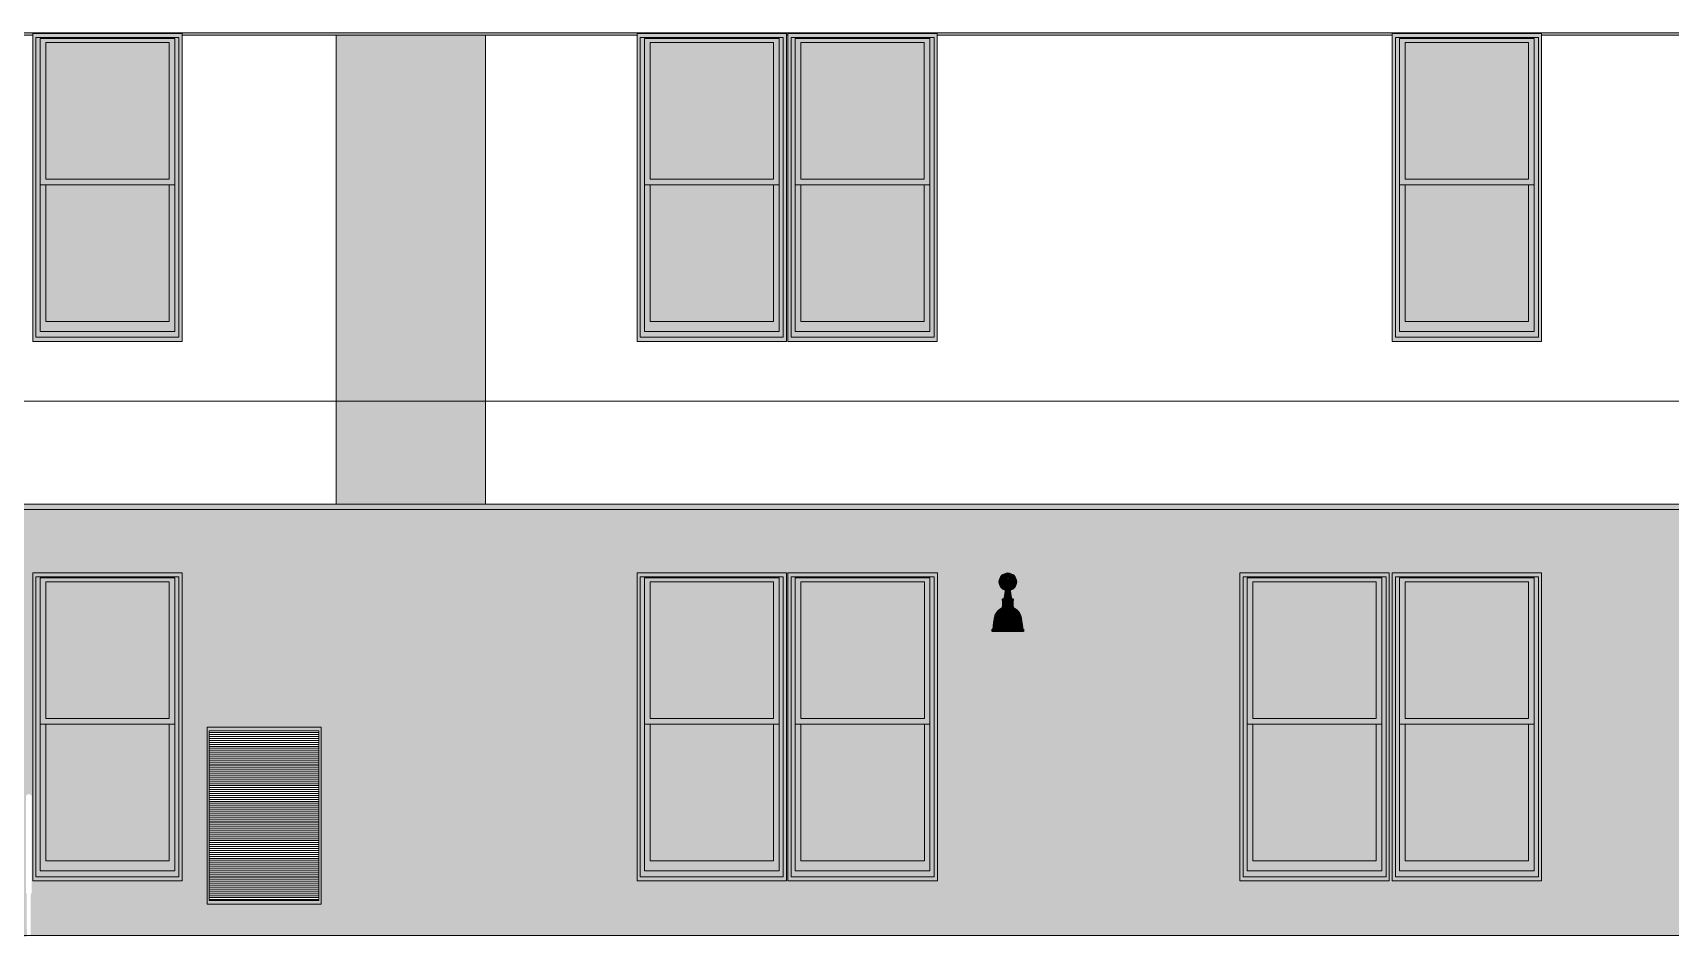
# Model space of a CAD drawing. Header units: inches. Extents: x 1750 to 8392, y -297 to 660.
# Drawn here: x 6185.9 to 6602.6, y -3 to 229.7 of the extents above; entities that cross this region are included whole.
import ezdxf

# ---------------------------------------------------------------- set-up
doc = ezdxf.new("R2010")
doc.units = ezdxf.units.IN
doc.header["$MEASUREMENT"] = 0
doc.linetypes.add('Grid Line 1_2_', pattern=[0.875, 0.5, -0.125, 0.125, -0.125])
for name, color, linetype, lineweight in [('0-4', 50, 'Continuous', 5), ('A-CLNG-1', 13, 'Continuous', 5), ('A-CLNG-2', 13, 'Continuous', 9), ('A-FLOR-LEVL-1', 51, 'Grid Line 1_2_', 9), ('A-GENM', 5, 'Continuous', 9), ('A-GLAZ-1', 151, 'Continuous', 9), ('A-WALL-1', 113, 'Continuous', 9), ('A-WALL-PATT-1', 111, 'Continuous', 9), ('C-TOPO', 7, 'Continuous', 9), ('E-LITE-EQPM', 33, 'Continuous', 9)]:
    doc.layers.add(name, color=color, linetype=linetype, lineweight=lineweight)

# ---------------------------------------------------------------- blocks, each defined once
blk = doc.blocks.new('CTR  - Topography_rvt-2-BUILDING ELEVATION - NORTH')
at = {"layer": 'C-TOPO'}
for p, q in [((-10783.67, 0), (-10818.99, 0)), ((-10783.67, 0), (-10731.31, 0)), ((-10674.82, 0), (-10731.31, 0)), ((-10601.9, 0), (-10674.82, 0)), ((-10601.9, 0), (-10519.66, 0)), ((-10519.66, 0), (-10445.05, 0)), ((-10445.05, 0), (-10389.1, 0))]:
    blk.add_line(p, q, dxfattribs=at)
blk = doc.blocks.new('CTR - 1st Phase -Stairs _ Elevators_rvt-2-BUILDING ELEVATION - NORTH')
at = {"layer": 'A-FLOR-LEVL-1'}
for p, q in [((-12376.81, 136), (-9659.78, 136)), ((-12376.81, 0), (-9659.78, 0))]:
    blk.add_line(p, q, dxfattribs=at)
blk = doc.blocks.new('Basic Wall _ EXT - FIBER CEMENT - LARGE - ___-2505168-BUILDING ELEVATION - NORTH')
at = {"layer": 'A-WALL-1'}
h = blk.add_hatch(color=256, dxfattribs=at)
h.paths.add_polyline_path([(-9981.91, 229.15), (-9979.87, 229.15), (-9979.87, 229.73), (-10133.33, 229.73), (-10133.33, 229.5), (-10127.79, 229.5), (-10127.79, 229.15), (-10089.01, 229.15), (-10089.01, 229.5), (-10050.99, 229.5), (-10050.99, 229.15), (-10050.61, 229.15), (-10050.61, 229.5), (-10012.59, 229.5), (-10012.59, 229.15), (-9983.22, 229.15)], flags=0)
h.paths.add_polyline_path([(-12117.93, 229.15), (-12086, 229.15), (-12086, 229.5), (-12047.98, 229.5), (-12047.98, 229.15), (-12047.6, 229.15), (-12047.6, 229.5), (-12009.58, 229.5), (-12009.58, 229.15), (-12005.99, 229.15), (-12005.99, 229.73), (-12118.91, 229.73), (-12118.91, 229.15), (-12117.97, 229.15)], flags=0)
h.paths.add_polyline_path([(-11995.94, 229.15), (-11965.44, 229.15), (-11965.44, 229.73), (-11995.94, 229.73)], flags=0)
h.paths.add_polyline_path([(-11964.44, 229.15), (-11861.95, 229.15), (-11861.95, 229.73), (-11964.44, 229.73)], flags=0)
h.paths.add_polyline_path([(-11860.95, 229.15), (-11817.01, 229.15), (-11817.01, 229.5), (-11778.99, 229.5), (-11778.99, 229.15), (-11663.41, 229.15), (-11663.41, 229.5), (-11625.39, 229.5), (-11625.39, 229.15), (-11625.01, 229.15), (-11625.01, 229.5), (-11586.99, 229.5), (-11586.99, 229.15), (-11428.98, 229.15), (-11428.98, 229.73), (-11860.95, 229.73), (-11860.95, 229.5)], flags=0)
h.paths.add_polyline_path([(-11427.98, 229.15), (-11394.24, 229.15), (-11394.24, 229.5), (-11356.22, 229.5), (-11356.22, 229.15), (-11321.9, 229.15), (-11321.9, 229.73), (-11427.98, 229.73)], flags=0)
h.paths.add_polyline_path([(-11320.9, 229.15), (-11208.91, 229.15), (-11208.91, 229.73), (-11320.9, 229.73), (-11320.9, 229.5)], flags=0)
h.paths.add_polyline_path([(-10167.14, 229.15), (-10165.81, 229.15), (-10165.81, 229.5), (-10134.33, 229.5), (-10134.33, 229.73), (-10236.83, 229.73), (-10236.83, 229.15), (-10167.33, 229.15)], flags=0)
h.paths.add_polyline_path([(-10238.78, 229.15), (-10237.83, 229.15), (-10237.83, 229.73), (-11207.91, 229.73), (-11207.91, 229.15), (-11202.61, 229.15), (-11202.61, 229.5), (-11164.59, 229.5), (-11164.59, 229.15), (-11049.01, 229.15), (-11049.01, 229.5), (-11010.99, 229.5), (-11010.99, 229.15), (-11010.61, 229.15), (-11010.61, 229.5), (-10972.59, 229.5), (-10972.55, 229.15), (-10895.41, 229.15), (-10895.41, 229.5), (-10857.39, 229.5), (-10857.39, 229.15), (-10818.99, 229.15), (-10818.99, 229.5), (-10780.97, 229.5), (-10780.97, 229.15), (-10665.2, 229.15), (-10665.2, 229.5), (-10627.18, 229.5), (-10627.18, 229.15), (-10626.8, 229.15), (-10626.8, 229.5), (-10588.78, 229.5), (-10588.78, 229.15), (-10473.01, 229.15), (-10473.01, 229.5), (-10434.99, 229.5), (-10434.99, 229.15), (-10319.41, 229.15), (-10319.41, 229.5), (-10281.39, 229.5), (-10281.39, 229.15), (-10281.01, 229.15), (-10281.01, 229.5), (-10242.99, 229.5), (-10242.99, 229.15), (-10239.52, 229.15)], flags=0)
for p, q in [((-11207.91, 229.73), (-10237.83, 229.73)), ((-10857.39, 229.15), (-10818.98, 229.15)), ((-10780.97, 229.15), (-10665.2, 229.15)), ((-10627.18, 229.15), (-10626.8, 229.15)), ((-10588.78, 229.15), (-10473.01, 229.15)), ((-10434.99, 229.15), (-10319.41, 229.15))]:
    blk.add_line(p, q, dxfattribs=at)
blk = doc.blocks.new('Window-Double_Hung-Andersen-400_Series-Tilt_Wash - 1st Floor-V48-BUILDING ELEVATION - NORTH')
at = {"layer": 'A-GLAZ-1'}
h = blk.add_hatch(color=256, dxfattribs=at)
h.paths.add_polyline_path([(-10279.14, 13.94), (-10242.99, 13.94), (-10242.99, 92.25), (-10281.01, 92.25), (-10281.01, 13.94), (-10280.33, 13.94)], flags=0)
h.paths.add_polyline_path([(-10244.87, 16.44), (-10279.14, 16.44), (-10279.14, 91), (-10244.87, 91), (-10244.87, 18.49)], flags=0)
h = blk.add_hatch(color=256, dxfattribs=at)
h.paths.add_polyline_path([(-10246.3, 53.75), (-10244.87, 53.75), (-10244.87, 91), (-10279.14, 90.99), (-10279.14, 53.75), (-10269.1, 53.75)], flags=0)
h.paths.add_polyline_path([(-10277.7, 55.25), (-10277.7, 90), (-10246.3, 90), (-10246.3, 55.25), (-10269.1, 55.25)], flags=0)
for points in [[(-10269.1, 55.25), (-10246.3, 55.25), (-10246.3, 90), (-10277.7, 90), (-10277.7, 55.25)], [(-10278.96, 16.44), (-10244.87, 16.47), (-10244.87, 53.75), (-10246.3, 53.75), (-10246.3, 19), (-10277.7, 19), (-10277.7, 53.75), (-10279.14, 53.75), (-10279.14, 16.44)], [(-10249.38, 19), (-10246.3, 19), (-10246.3, 53.75), (-10277.7, 53.75), (-10277.7, 19), (-10269.1, 19)]]:
    blk.add_hatch(color=256, dxfattribs=at).paths.add_polyline_path(points, flags=0)
for p, q in [((-10242.99, 92.25), (-10281.01, 92.25)), ((-10281.01, 92.25), (-10281.01, 13.94)), ((-10281.01, 92.25), (-10281.01, 13.94)), ((-10242.99, 92.25), (-10281.01, 92.25)), ((-10242.99, 13.94), (-10242.99, 92.25)), ((-10242.99, 92.25), (-10242.99, 13.94)), ((-10280.2, 91.31), (-10243.8, 91.31)), ((-10280.2, 14.97), (-10280.2, 91.31)), ((-10279.14, 16.44), (-10279.14, 91)), ((-10279.14, 91), (-10244.87, 91)), ((-10277.7, 55.25), (-10277.7, 90)), ((-10277.7, 90), (-10246.3, 90)), ((-10246.3, 90), (-10246.3, 55.25)), ((-10244.87, 91), (-10244.87, 16.44)), ((-10243.8, 14.97), (-10243.8, 91.31)), ((-10246.3, 55.25), (-10277.7, 55.25)), ((-10279.14, 53.75), (-10244.87, 53.75)), ((-10277.7, 19), (-10277.7, 53.75)), ((-10246.3, 53.75), (-10246.3, 19)), ((-10246.3, 19), (-10277.7, 19)), ((-10281.01, 13.94), (-10242.99, 13.94)), ((-10281.01, 13.94), (-10242.99, 13.94)), ((-10243.8, 14.97), (-10280.2, 14.97)), ((-10244.87, 16.44), (-10279.14, 16.44))]:
    blk.add_line(p, q, dxfattribs=at)
blk = doc.blocks.new('Perforated Panel at Magic-Pak - hvac panel - 2nd floor-2505076-BUILDING ELEVATION - NORTH')
at = {"layer": 'A-GLAZ-1'}
h = blk.add_hatch(dxfattribs=at)
h.set_pattern_fill('FP_36', color=256, style=0, pattern_type=2)
h.set_pattern_definition([(0, (-11721.389, 169.75), (1, 1), [0.5, -1.5]), (90, (-11721.139, 169.5), (-1, 1), [0.5, -1.5])])
h.paths.add_polyline_path([(-11740.4, 109.75), (-11702.38, 109.75), (-11702.38, 229.15), (-11740.4, 229.15), (-11740.4, 137)], flags=0)
for p, q in [((-11740.4, 229.15), (-11740.4, 109.75)), ((-11702.38, 109.75), (-11702.38, 229.15)), ((-11740.4, 109.75), (-11702.38, 109.75))]:
    blk.add_line(p, q, dxfattribs=at)
blk = doc.blocks.new('Window-Double_Hung-Andersen-400_Series-Tilt_Wash - 2nd Floor-2636548-BUILDING ELEVATION - NORTH')
at = {"layer": 'A-GLAZ-1'}
h = blk.add_hatch(color=256, dxfattribs=at)
h.paths.add_polyline_path([(-12084.13, 151.19), (-12047.98, 151.19), (-12047.98, 229.5), (-12086, 229.5), (-12086, 151.19), (-12085.31, 151.19)], flags=0)
h.paths.add_polyline_path([(-12063.2, 153.69), (-12084.13, 153.69), (-12084.13, 228.25), (-12049.85, 228.25), (-12049.85, 153.69), (-12057.31, 153.69)], flags=0)
h = blk.add_hatch(color=256, dxfattribs=at)
h.paths.add_polyline_path([(-12082.69, 191), (-12049.85, 191), (-12049.85, 228.25), (-12084.13, 228.24), (-12084.13, 191), (-12082.92, 191)], flags=0)
h.paths.add_polyline_path([(-12082.69, 192.5), (-12082.69, 227.25), (-12051.29, 227.25), (-12051.29, 192.5), (-12063.2, 192.5)], flags=0)
for points in [[(-12051.29, 192.5), (-12051.29, 227.25), (-12082.69, 227.25), (-12082.69, 192.5), (-12063.2, 192.5)], [(-12053.35, 153.69), (-12049.85, 153.72), (-12049.85, 191), (-12051.29, 191), (-12051.29, 156.25), (-12082.69, 156.25), (-12082.69, 191), (-12084.13, 191), (-12084.13, 153.69), (-12057.31, 153.69)], [(-12063.2, 156.25), (-12051.29, 156.25), (-12051.29, 191), (-12082.69, 191), (-12082.69, 156.25)]]:
    blk.add_hatch(color=256, dxfattribs=at).paths.add_polyline_path(points, flags=0)
for p, q in [((-12047.98, 229.5), (-12086, 229.5)), ((-12086, 229.5), (-12086, 151.19)), ((-12086, 229.5), (-12086, 151.19)), ((-12047.98, 229.5), (-12086, 229.5)), ((-12047.98, 151.19), (-12047.98, 229.5)), ((-12047.98, 229.5), (-12047.98, 151.19)), ((-12085.19, 228.56), (-12048.79, 228.56)), ((-12085.19, 152.22), (-12085.19, 228.56)), ((-12084.13, 153.69), (-12084.13, 228.25)), ((-12084.13, 228.25), (-12049.85, 228.25)), ((-12082.69, 192.5), (-12082.69, 227.25)), ((-12082.69, 227.25), (-12051.29, 227.25)), ((-12051.29, 227.25), (-12051.29, 192.5)), ((-12049.85, 228.25), (-12049.85, 153.69)), ((-12048.79, 152.22), (-12048.79, 228.56)), ((-12051.29, 192.5), (-12082.69, 192.5)), ((-12084.13, 191), (-12049.85, 191)), ((-12082.69, 156.25), (-12082.69, 191)), ((-12051.29, 191), (-12051.29, 156.25)), ((-12051.29, 156.25), (-12082.69, 156.25)), ((-12086, 151.19), (-12047.98, 151.19)), ((-12086, 151.19), (-12047.98, 151.19)), ((-12048.79, 152.22), (-12085.19, 152.22)), ((-12049.85, 153.69), (-12084.13, 153.69))]:
    blk.add_line(p, q, dxfattribs=at)
blk = doc.blocks.new('Window-Double_Hung-Andersen-400_Series-Tilt_Wash - 2nd Floor-2636734-BUILDING ELEVATION - NORTH')
at = {"layer": 'A-GLAZ-1'}
h = blk.add_hatch(color=256, dxfattribs=at)
h.paths.add_polyline_path([(-10817.11, 151.19), (-10780.97, 151.19), (-10780.97, 229.5), (-10818.99, 229.5), (-10818.99, 151.19), (-10818.3, 151.19)], flags=0)
h.paths.add_polyline_path([(-10817.11, 153.69), (-10817.11, 228.25), (-10782.84, 228.25), (-10782.84, 153.69), (-10811.27, 153.69)], flags=0)
h = blk.add_hatch(color=256, dxfattribs=at)
h.paths.add_polyline_path([(-10817.11, 191), (-10782.84, 191.02), (-10782.84, 228.25), (-10817.11, 228.24), (-10817.11, 191.19)], flags=0)
h.paths.add_polyline_path([(-10784.28, 192.5), (-10815.68, 192.5), (-10815.68, 227.25), (-10784.28, 227.25), (-10784.28, 215.91)], flags=0)
for points in [[(-10815.68, 192.5), (-10784.28, 192.5), (-10784.28, 227.25), (-10815.68, 227.25), (-10815.68, 215.91)], [(-10801.41, 153.69), (-10782.84, 153.69), (-10782.84, 191), (-10784.28, 191), (-10784.28, 156.25), (-10815.68, 156.25), (-10815.68, 191), (-10817.11, 191), (-10817.11, 153.69), (-10809.66, 153.69)], [(-10815.68, 156.25), (-10784.28, 156.25), (-10784.28, 191), (-10815.68, 191), (-10815.68, 168.05)]]:
    blk.add_hatch(color=256, dxfattribs=at).paths.add_polyline_path(points, flags=0)
for p, q in [((-10780.97, 229.5), (-10818.99, 229.5)), ((-10818.99, 229.5), (-10818.99, 151.19)), ((-10818.99, 151.19), (-10818.99, 229.5)), ((-10780.97, 229.5), (-10818.99, 229.5)), ((-10780.97, 151.19), (-10780.97, 229.5)), ((-10780.97, 151.19), (-10780.97, 229.5)), ((-10818.18, 228.56), (-10818.18, 152.22)), ((-10818.18, 228.56), (-10781.78, 228.56)), ((-10817.11, 153.69), (-10817.11, 228.25)), ((-10817.11, 228.25), (-10782.84, 228.25)), ((-10815.68, 192.5), (-10815.68, 227.25)), ((-10815.68, 227.25), (-10784.28, 227.25)), ((-10784.28, 227.25), (-10784.28, 192.5)), ((-10782.84, 228.25), (-10782.84, 153.69)), ((-10781.78, 228.56), (-10781.78, 152.22)), ((-10784.28, 192.5), (-10815.68, 192.5)), ((-10817.11, 191), (-10782.84, 191)), ((-10815.68, 156.25), (-10815.68, 191)), ((-10784.28, 191), (-10784.28, 156.25)), ((-10784.28, 156.25), (-10815.68, 156.25)), ((-10818.99, 151.19), (-10780.97, 151.19)), ((-10818.99, 151.19), (-10780.97, 151.19)), ((-10781.78, 152.22), (-10818.18, 152.22)), ((-10782.84, 153.69), (-10817.11, 153.69))]:
    blk.add_line(p, q, dxfattribs=at)
blk = doc.blocks.new('Window-Double_Hung-Andersen-400_Series-Tilt_Wash - 1st Floor-2636085-BUILDING ELEVATION - NORTH')
at = {"layer": 'A-GLAZ-1'}
h = blk.add_hatch(color=256, dxfattribs=at)
h.paths.add_polyline_path([(-10511.1, 13.94), (-10473.77, 13.94), (-10473.77, 92.25), (-10511.79, 92.25), (-10511.79, 13.94)], flags=0)
h.paths.add_polyline_path([(-10475.64, 16.44), (-10509.91, 16.44), (-10509.91, 91), (-10475.64, 91), (-10475.64, 16.94)], flags=0)
h = blk.add_hatch(color=256, dxfattribs=at)
h.paths.add_polyline_path([(-10477.08, 53.75), (-10475.64, 53.77), (-10475.64, 91), (-10509.91, 90.97), (-10509.91, 53.75), (-10477.16, 53.75)], flags=0)
h.paths.add_polyline_path([(-10485.97, 55.25), (-10508.48, 55.25), (-10508.48, 90), (-10477.08, 90), (-10477.08, 55.25)], flags=0)
for points in [[(-10477.08, 55.25), (-10477.08, 90), (-10508.48, 90), (-10508.48, 55.25), (-10485.97, 55.25)], [(-10477.08, 16.44), (-10475.64, 16.44), (-10475.64, 53.75), (-10477.08, 53.75), (-10477.08, 19), (-10508.48, 19), (-10508.48, 53.75), (-10509.91, 53.75), (-10509.91, 16.44), (-10485.97, 16.44)], [(-10485.97, 19), (-10477.08, 19), (-10477.08, 53.75), (-10508.48, 53.75), (-10508.48, 19), (-10505.68, 19)]]:
    blk.add_hatch(color=256, dxfattribs=at).paths.add_polyline_path(points, flags=0)
for p, q in [((-10473.77, 92.25), (-10511.79, 92.25)), ((-10511.79, 92.25), (-10511.79, 13.94)), ((-10511.79, 13.94), (-10511.79, 92.25)), ((-10473.77, 92.25), (-10511.79, 92.25)), ((-10473.77, 13.94), (-10473.77, 92.25)), ((-10473.77, 13.94), (-10473.77, 92.25)), ((-10510.98, 91.31), (-10510.98, 14.97)), ((-10510.98, 91.31), (-10474.58, 91.31)), ((-10509.91, 16.44), (-10509.91, 91)), ((-10509.91, 91), (-10475.64, 91)), ((-10508.48, 55.25), (-10508.48, 90)), ((-10508.48, 90), (-10477.08, 90)), ((-10477.08, 90), (-10477.08, 55.25)), ((-10475.64, 91), (-10475.64, 16.44)), ((-10474.58, 91.31), (-10474.58, 14.97)), ((-10477.08, 55.25), (-10508.48, 55.25)), ((-10509.91, 53.75), (-10475.64, 53.75)), ((-10508.48, 19), (-10508.48, 53.75)), ((-10477.08, 53.75), (-10477.08, 19)), ((-10477.08, 19), (-10508.48, 19)), ((-10511.79, 13.94), (-10473.77, 13.94)), ((-10511.79, 13.94), (-10473.77, 13.94)), ((-10474.58, 14.97), (-10510.98, 14.97)), ((-10475.64, 16.44), (-10509.91, 16.44))]:
    blk.add_line(p, q, dxfattribs=at)
blk = doc.blocks.new('VISA-OW2400-02-SASS - OW2400-L30K-MVOLT-2031435-BUILDING ELEVATION - NORTH')
at = {"layer": 'E-LITE-EQPM'}
h = blk.add_hatch(color=256, dxfattribs=at)
h.paths.add_polyline_path([(-10214.99, 87.83), (-10214.79, 89.24), (-10215.13, 89.55), (-10215.17, 89.68), (-10215.19, 89.69), (-10215.24, 90.05), (-10215.14, 90.32), (-10215.13, 90.39), (-10215.12, 90.44), (-10214.82, 90.73), (-10214.72, 90.75), (-10214.56, 90.85), (-10214.55, 90.79), (-10214.49, 90.77), (-10214.4, 90.71), (-10214.34, 90.77), (-10214.39, 90.79), (-10214.31, 90.85), (-10214.07, 90.71), (-10214.15, 90.83), (-10213.99, 90.75), (-10213.85, 90.65), (-10213.69, 90.46), (-10213.58, 90.19), (-10213.57, 90.02), (-10213.64, 89.66), (-10213.69, 89.63), (-10213.79, 89.41), (-10213.86, 89.35), (-10214.04, 89.22), (-10213.81, 87.83), (-10213.28, 88.05), (-10212.81, 88.41), (-10212.45, 88.88), (-10212.23, 89.42), (-10212.15, 90), (-10212.23, 90.58), (-10212.45, 91.13), (-10212.81, 91.59), (-10213.4, 92), (-10213.82, 92.17), (-10214.4, 92.25), (-10214.98, 92.17), (-10215.53, 91.95), (-10215.99, 91.59), (-10216.35, 91.13), (-10216.58, 90.58), (-10216.65, 90), (-10216.58, 89.42), (-10216.35, 88.88), (-10215.99, 88.41), (-10215.53, 88.05), (-10215.13, 87.89)], flags=0)
h.paths.add_polyline_path([(-10214.4, 90.77), (-10214.5, 90.79), (-10214.47, 90.87), (-10214.4, 90.77)], flags=0)
for points in [[(-10214.68, 85.93), (-10214.4, 85.93), (-10214.4, 89.22), (-10214.77, 89.22), (-10215.27, 85.93), (-10214.78, 85.93)], [(-10214.11, 89.22), (-10214.04, 89.22), (-10213.72, 89.53), (-10213.67, 89.67), (-10213.63, 89.67), (-10213.57, 89.82), (-10213.57, 90.02), (-10213.58, 90.19), (-10213.72, 90.5), (-10213.85, 90.65), (-10214.07, 90.8), (-10214.15, 90.81), (-10214.15, 90.75), (-10214.36, 90.84), (-10214.4, 90.77), (-10214.31, 90.77), (-10214.4, 90.67), (-10214.4, 89.22), (-10214.12, 89.22)], [(-10214.31, 85.93), (-10213.5, 85.93), (-10214.07, 89.22), (-10214.4, 89.22), (-10214.4, 85.93)], [(-10216.88, 80.85), (-10214.4, 80.85), (-10214.4, 83.41), (-10215.85, 83.41), (-10216.74, 82.8), (-10217.45, 81.93), (-10217.8, 80.85), (-10217.1, 80.85)], [(-10214.68, 85.29), (-10214.4, 85.29), (-10214.41, 85.54), (-10215.85, 85.54), (-10215.85, 85.29), (-10214.7, 85.29)], [(-10215.2, 83.41), (-10214.4, 83.41), (-10214.42, 83.66), (-10215.85, 83.66), (-10215.85, 83.41), (-10215.23, 83.41)], [(-10215.69, 83.72), (-10214.4, 83.72), (-10214.4, 85.22), (-10215.78, 85.22), (-10215.75, 83.72)], [(-10214.68, 85.54), (-10214.4, 85.54), (-10214.41, 85.65), (-10214.4, 85.67), (-10214.41, 85.7), (-10215.4, 85.67), (-10215.4, 85.65), (-10215.69, 85.62), (-10215.75, 85.54), (-10214.68, 85.54)], [(-10214.9, 85.22), (-10214.4, 85.22), (-10214.42, 85.29), (-10215.66, 85.29), (-10215.6, 85.22), (-10214.96, 85.22)], [(-10214.75, 83.66), (-10214.4, 83.67), (-10214.4, 83.72), (-10215.6, 83.72), (-10215.66, 83.66), (-10214.76, 83.66)], [(-10215.29, 85.74), (-10215.18, 85.73), (-10215.15, 85.71), (-10214.96, 85.72), (-10214.75, 85.72), (-10214.57, 85.7), (-10214.4, 85.73), (-10214.4, 85.93), (-10215.3, 85.93), (-10215.35, 85.81), (-10215.27, 85.81)], [(-10213.93, 85.7), (-10213.65, 85.72), (-10213.61, 85.75), (-10213.5, 85.74), (-10213.51, 85.77), (-10213.5, 85.8), (-10213.41, 85.78), (-10213.41, 85.8), (-10213.5, 85.93), (-10214.4, 85.93), (-10214.4, 85.7), (-10214.02, 85.71), (-10213.93, 85.7)], [(-10213.71, 85.54), (-10213.05, 85.54), (-10213.15, 85.64), (-10214.4, 85.7), (-10214.4, 85.67), (-10214.4, 85.65), (-10214.4, 85.54), (-10213.8, 85.54)], [(-10214.39, 85.29), (-10212.95, 85.29), (-10212.95, 85.54), (-10214.4, 85.54), (-10214.4, 85.29)], [(-10213.71, 85.22), (-10213.21, 85.22), (-10213.15, 85.29), (-10214.4, 85.29), (-10214.4, 85.22), (-10213.77, 85.22)], [(-10213.11, 83.72), (-10213.02, 83.72), (-10213.02, 85.22), (-10214.4, 85.22), (-10214.4, 83.72), (-10213.15, 83.72)], [(-10214.4, 83.66), (-10213.15, 83.66), (-10213.22, 83.72), (-10214.4, 83.72)], [(-10214.4, 83.41), (-10212.95, 83.41), (-10212.95, 83.66), (-10214.4, 83.66)], [(-10211, 80.85), (-10211.41, 82.01), (-10212.21, 82.91), (-10213.01, 83.41), (-10214.4, 83.41), (-10214.4, 80.85), (-10211.01, 80.85)], [(-10218.15, 77.98), (-10214.4, 77.98), (-10214.4, 80.85), (-10217.8, 80.85), (-10218.09, 79.24), (-10218.15, 78.31)], [(-10213.32, 77.98), (-10210.65, 77.98), (-10210.68, 78.79), (-10210.76, 79.6), (-10211.01, 80.85), (-10214.4, 80.85), (-10214.4, 77.98), (-10213.38, 77.98)], [(-10215.54, 77.38), (-10214.4, 77.38), (-10214.4, 77.98), (-10218.4, 77.98), (-10218.4, 77.38), (-10215.7, 77.38)], [(-10210.41, 77.38), (-10210.41, 77.98), (-10214.4, 77.98), (-10214.4, 77.38), (-10210.85, 77.38)]]:
    blk.add_hatch(color=256, dxfattribs=at).paths.add_polyline_path(points, flags=0)
h = blk.add_hatch(color=256, dxfattribs=at)
h.paths.add_polyline_path([(-10214.67, 89.22), (-10214.4, 89.22), (-10214.4, 90.71), (-10214.56, 90.79), (-10214.59, 90.79), (-10214.59, 90.84), (-10214.71, 90.79), (-10214.75, 90.79), (-10215.14, 90.41), (-10215.14, 90.32), (-10215.21, 90.2), (-10215.23, 89.97), (-10215.17, 89.68), (-10215.13, 89.65), (-10215.13, 89.54), (-10214.77, 89.22), (-10214.68, 89.22)], flags=0)
h.paths.add_polyline_path([(-10214.4, 90.77), (-10214.47, 90.87), (-10214.5, 90.79), (-10214.4, 90.77)], flags=0)
for p, q in [((-10214.83, 89.22), (-10215.35, 85.93)), ((-10214.4, 89.22), (-10214.77, 89.22)), ((-10214.04, 89.22), (-10214.4, 89.22)), ((-10213.46, 85.93), (-10213.98, 89.22)), ((-10215.85, 85.54), (-10215.85, 85.29)), ((-10214.4, 85.54), (-10215.85, 85.54)), ((-10215.85, 85.29), (-10215.78, 85.22)), ((-10214.4, 85.29), (-10215.85, 85.29)), ((-10215.78, 83.72), (-10215.85, 83.66)), ((-10215.85, 83.66), (-10215.85, 83.41)), ((-10214.4, 83.66), (-10215.85, 83.66)), ((-10214.4, 83.41), (-10215.85, 83.41)), ((-10215.78, 85.22), (-10215.78, 83.72)), ((-10214.4, 85.22), (-10215.78, 85.22)), ((-10214.4, 83.72), (-10215.78, 83.72)), ((-10214.4, 85.7), (-10215.52, 85.7)), ((-10215.35, 85.7), (-10215.09, 85.7)), ((-10214.4, 85.93), (-10215.3, 85.93)), ((-10213.5, 85.93), (-10214.4, 85.93)), ((-10213.29, 85.7), (-10214.4, 85.7)), ((-10212.95, 85.54), (-10214.4, 85.54)), ((-10212.95, 85.29), (-10214.4, 85.29)), ((-10213.02, 85.22), (-10214.4, 85.22)), ((-10213.02, 83.72), (-10214.4, 83.72)), ((-10212.95, 83.66), (-10214.4, 83.66)), ((-10212.95, 83.41), (-10214.4, 83.41)), ((-10213.71, 85.7), (-10213.29, 85.7)), ((-10213.02, 85.22), (-10212.95, 85.29)), ((-10213.02, 83.72), (-10213.02, 85.22)), ((-10212.95, 83.66), (-10213.02, 83.72)), ((-10212.95, 85.29), (-10212.95, 85.54)), ((-10212.95, 83.41), (-10212.95, 83.66)), ((-10218.46, 77.98), (-10218.46, 77.38)), ((-10218.4, 77.98), (-10214.4, 77.98)), ((-10214.4, 77.38), (-10218.4, 77.38)), ((-10214.4, 77.98), (-10210.41, 77.98)), ((-10210.41, 77.38), (-10214.4, 77.38)), ((-10210.35, 77.38), (-10210.35, 77.98))]:
    blk.add_line(p, q, dxfattribs=at)
at = {"layer": 'E-LITE-EQPM', "flags": 128}
for points in [[(-10214.83, 89.22), (-10214.86, 89.24), (-10214.89, 89.26), (-10214.91, 89.29), (-10214.94, 89.31), (-10214.97, 89.34), (-10215, 89.36), (-10215.02, 89.39), (-10215.05, 89.42), (-10215.07, 89.45), (-10215.09, 89.48), (-10215.11, 89.51), (-10215.13, 89.54), (-10215.15, 89.57), (-10215.16, 89.6), (-10215.18, 89.64), (-10215.19, 89.67), (-10215.2, 89.71), (-10215.22, 89.74), (-10215.23, 89.78), (-10215.23, 89.81), (-10215.24, 89.85), (-10215.25, 89.89), (-10215.25, 89.92), (-10215.25, 89.96), (-10215.25, 90), (-10215.25, 90.03), (-10215.25, 90.07), (-10215.25, 90.11), (-10215.24, 90.14), (-10215.24, 90.18), (-10215.23, 90.22), (-10215.22, 90.25), (-10215.21, 90.29), (-10215.2, 90.32), (-10215.18, 90.36), (-10215.17, 90.39), (-10215.15, 90.42), (-10215.13, 90.46), (-10215.12, 90.49), (-10215.1, 90.52), (-10215.07, 90.55), (-10215.05, 90.58), (-10215.03, 90.61), (-10215, 90.63), (-10214.98, 90.66), (-10214.95, 90.68), (-10214.92, 90.71), (-10214.89, 90.73), (-10214.86, 90.75), (-10214.83, 90.77), (-10214.8, 90.79), (-10214.77, 90.81), (-10214.74, 90.83), (-10214.7, 90.84), (-10214.67, 90.86), (-10214.64, 90.87), (-10214.6, 90.88), (-10214.56, 90.89), (-10214.53, 90.9), (-10214.49, 90.91), (-10214.46, 90.91), (-10214.42, 90.92), (-10214.4, 90.92)], [(-10214.4, 90.92), (-10214.37, 90.92), (-10214.33, 90.91), (-10214.29, 90.91), (-10214.26, 90.9), (-10214.22, 90.89), (-10214.19, 90.88), (-10214.15, 90.87), (-10214.12, 90.85), (-10214.08, 90.84), (-10214.05, 90.82), (-10214.02, 90.8), (-10213.99, 90.78), (-10213.95, 90.76), (-10213.92, 90.74), (-10213.9, 90.72), (-10213.87, 90.7), (-10213.84, 90.67), (-10213.81, 90.65), (-10213.79, 90.62), (-10213.76, 90.59), (-10213.74, 90.56), (-10213.72, 90.53), (-10213.7, 90.5), (-10213.68, 90.47), (-10213.66, 90.44), (-10213.64, 90.41), (-10213.63, 90.37), (-10213.61, 90.34), (-10213.6, 90.3), (-10213.59, 90.27), (-10213.58, 90.23), (-10213.57, 90.2), (-10213.56, 90.16), (-10213.56, 90.12), (-10213.55, 90.09), (-10213.55, 90.05), (-10213.55, 90.01), (-10213.55, 89.98), (-10213.55, 89.94), (-10213.56, 89.9), (-10213.56, 89.87), (-10213.57, 89.83), (-10213.57, 89.79), (-10213.58, 89.76), (-10213.59, 89.72), (-10213.61, 89.69), (-10213.62, 89.65), (-10213.63, 89.62), (-10213.65, 89.59), (-10213.67, 89.55), (-10213.68, 89.52), (-10213.7, 89.49), (-10213.73, 89.46), (-10213.75, 89.43), (-10213.77, 89.4), (-10213.8, 89.38), (-10213.82, 89.35), (-10213.85, 89.32), (-10213.88, 89.3), (-10213.9, 89.28), (-10213.93, 89.25), (-10213.96, 89.23), (-10213.98, 89.22)], [(-10217.85, 80.85), (-10217.82, 80.99), (-10217.79, 81.12), (-10217.75, 81.26), (-10217.7, 81.4), (-10217.65, 81.53), (-10217.59, 81.66), (-10217.53, 81.79), (-10217.46, 81.91), (-10217.39, 82.04), (-10217.31, 82.16), (-10217.23, 82.28), (-10217.14, 82.39), (-10217.05, 82.5), (-10216.95, 82.61), (-10216.85, 82.71), (-10216.75, 82.81), (-10216.64, 82.9), (-10216.53, 82.99), (-10216.42, 83.08), (-10216.3, 83.16), (-10216.18, 83.23), (-10216.05, 83.3), (-10215.93, 83.37), (-10215.85, 83.41)], [(-10215.85, 85.54), (-10215.84, 85.56), (-10215.83, 85.57), (-10215.81, 85.58), (-10215.8, 85.59), (-10215.79, 85.61), (-10215.77, 85.62), (-10215.76, 85.63), (-10215.74, 85.64), (-10215.73, 85.65), (-10215.71, 85.66), (-10215.7, 85.66), (-10215.68, 85.67), (-10215.66, 85.68), (-10215.64, 85.68), (-10215.63, 85.69), (-10215.61, 85.69), (-10215.59, 85.7), (-10215.57, 85.7), (-10215.57, 85.7)], [(-10215.57, 85.7), (-10215.56, 85.7), (-10215.55, 85.7), (-10215.55, 85.7), (-10215.54, 85.71), (-10215.53, 85.71), (-10215.52, 85.71), (-10215.51, 85.71), (-10215.5, 85.71), (-10215.49, 85.72), (-10215.48, 85.72), (-10215.48, 85.72), (-10215.47, 85.73), (-10215.46, 85.73), (-10215.45, 85.74), (-10215.45, 85.74), (-10215.44, 85.75), (-10215.43, 85.75), (-10215.42, 85.76), (-10215.42, 85.76), (-10215.41, 85.77), (-10215.4, 85.78), (-10215.4, 85.78), (-10215.39, 85.79), (-10215.39, 85.8), (-10215.38, 85.81), (-10215.38, 85.81), (-10215.37, 85.82), (-10215.37, 85.83), (-10215.37, 85.84), (-10215.36, 85.85), (-10215.36, 85.85), (-10215.36, 85.86), (-10215.35, 85.87), (-10215.35, 85.88), (-10215.35, 85.89), (-10215.35, 85.9), (-10215.35, 85.91), (-10215.35, 85.92), (-10215.35, 85.93), (-10215.35, 85.93)], [(-10213.46, 85.93), (-10213.46, 85.92), (-10213.46, 85.91), (-10213.46, 85.9), (-10213.45, 85.89), (-10213.45, 85.88), (-10213.45, 85.87), (-10213.45, 85.87), (-10213.45, 85.86), (-10213.44, 85.85), (-10213.44, 85.84), (-10213.44, 85.83), (-10213.43, 85.82), (-10213.43, 85.82), (-10213.42, 85.81), (-10213.42, 85.8), (-10213.41, 85.79), (-10213.41, 85.79), (-10213.4, 85.78), (-10213.39, 85.77), (-10213.39, 85.77), (-10213.38, 85.76), (-10213.37, 85.75), (-10213.37, 85.75), (-10213.36, 85.74), (-10213.35, 85.74), (-10213.35, 85.73), (-10213.34, 85.73), (-10213.33, 85.72), (-10213.32, 85.72), (-10213.31, 85.72), (-10213.3, 85.71), (-10213.3, 85.71), (-10213.29, 85.71), (-10213.28, 85.71), (-10213.27, 85.71), (-10213.26, 85.7), (-10213.25, 85.7), (-10213.24, 85.7), (-10213.23, 85.7), (-10213.23, 85.7)], [(-10213.23, 85.7), (-10213.21, 85.7), (-10213.2, 85.69), (-10213.18, 85.69), (-10213.16, 85.68), (-10213.14, 85.68), (-10213.13, 85.67), (-10213.11, 85.66), (-10213.09, 85.66), (-10213.08, 85.65), (-10213.06, 85.64), (-10213.05, 85.63), (-10213.03, 85.62), (-10213.02, 85.61), (-10213, 85.59), (-10212.99, 85.58), (-10212.98, 85.57), (-10212.97, 85.56), (-10212.95, 85.54), (-10212.95, 85.54)], [(-10212.95, 83.41), (-10212.82, 83.34), (-10212.7, 83.28), (-10212.58, 83.2), (-10212.46, 83.12), (-10212.34, 83.04), (-10212.23, 82.95), (-10212.12, 82.86), (-10212.01, 82.77), (-10211.91, 82.67), (-10211.81, 82.56), (-10211.72, 82.45), (-10211.63, 82.34), (-10211.54, 82.23), (-10211.46, 82.11), (-10211.39, 81.99), (-10211.32, 81.86), (-10211.25, 81.74), (-10211.19, 81.61), (-10211.14, 81.47), (-10211.09, 81.34), (-10211.04, 81.2), (-10211, 81.07), (-10210.97, 80.93), (-10210.95, 80.85)], [(-10218.21, 77.98), (-10218.14, 78.83), (-10218.04, 79.68), (-10217.91, 80.52), (-10217.85, 80.85)], [(-10210.95, 80.85), (-10210.81, 80), (-10210.69, 79.16), (-10210.62, 78.3), (-10210.6, 77.98)]]:
    blk.add_lwpolyline(points, dxfattribs=at)
at = {"layer": 'E-LITE-EQPM'}
for start, end in [(360, 180), (180, 254.7454), (285.2546, 360)]:
    blk.add_arc((-10214.4, 90), 2.25, start, end, dxfattribs=at)
blk = doc.blocks.new('V-Series_EWC4_SPVU_RFA_2015 - 1ST FLOOR-2484708-BUILDING ELEVATION - NORTH')
at = {"layer": 'A-GENM'}
h = blk.add_hatch(color=256, dxfattribs=at)
h.paths.add_polyline_path([(-10761.98, 8), (-10745.63, 8), (-10745.63, 53), (-10774.63, 53), (-10774.63, 8), (-10774.06, 8)], flags=0)
h.paths.add_polyline_path([(-10746.19, 8.94), (-10774.06, 8.94), (-10774.06, 52.06), (-10746.19, 52.06), (-10746.19, 13.94)], flags=0)
h = blk.add_hatch(dxfattribs=at)
h.set_pattern_fill('FP_64', color=256, style=0, pattern_type=2)
h.set_pattern_definition([(0, (-10748.767, -146.361), (0, 0.5), [])])
h.paths.add_polyline_path([(-10746.19, 8.94), (-10746.19, 52.06), (-10774.06, 52.06), (-10774.06, 8.94), (-10761.98, 8.94)], flags=0)
for p, q in [((-10745.63, 53), (-10774.63, 53)), ((-10774.63, 53), (-10774.63, 8)), ((-10774.06, 52.06), (-10774.06, 8.94)), ((-10746.19, 52.06), (-10774.06, 52.06)), ((-10774.06, 52.06), (-10746.19, 52.06)), ((-10774.06, 8.94), (-10774.06, 52.06)), ((-10746.19, 8.94), (-10746.19, 52.06)), ((-10746.19, 52.06), (-10746.19, 8.94)), ((-10745.63, 8), (-10745.63, 53)), ((-10774.06, 8.94), (-10746.19, 8.94)), ((-10746.19, 8.94), (-10774.06, 8.94)), ((-10774.63, 8), (-10745.63, 8))]:
    blk.add_line(p, q, dxfattribs=at)

msp = doc.modelspace()

# ---------------------------------------------------------------- hatches: boundary and pattern name
at = {"layer": 'A-CLNG-1'}
msp.add_hatch(color=256, dxfattribs=at).paths.add_polyline_path([(7011.7967, 108.375), (7024.4392, 108.375), (7024.4392, 109.75), (5571.2392, 109.75), (5571.2392, 108.375), (6995.7892, 108.375)], flags=0)
at = {"layer": 'A-WALL-PATT-1'}
h = msp.add_hatch(dxfattribs=at)
h.set_pattern_fill('FP_52', color=256, style=0, pattern_type=2)
h.set_pattern_definition([(0, (5577.8896, -29.2), (0, 4), []), (90, (5577.89, -29.2), (-8, 8), [4, -28]), (90, (5593.89, -25.2), (-8, 8), [4, -28])])
h.paths.add_polyline_path([(6038.6892, 75.5), (6065.4557, 68.4979), (6040.8114, 74.9438)], flags=0)
h.paths.add_polyline_path([(5947.163, -15), (5991.7642, -15), (5991.7642, 36), (5995.2142, 36), (5995.2142, 92), (6031.3392, 92), (6031.3392, 73.5844), (6038.6892, 75.5), (6077.6892, 65.2384), (6077.6892, 56.8187), (6047.421, 71.2901), (6077.5801, 56.7493), (6054.9527, 50.7957), (6041.4126, 71.2901), (6054.6892, 50.767), (6031.3392, 50.767), (6031.3392, 36), (6109.09, 36), (6109.09, 92.25), (6147.1134, 92.25), (6147.1134, 13.9375), (6130.4142, 13.9375), (6130.4142, -0.75), (6181.5876, -0.7106), (6184.3892, -0.2478), (6184.3589, 10.5685), (6184.2397, 10.7422), (6184.1648, 10.9444), (6184.1392, 11.3823), (6184.1648, 35.3785), (6184.2397, 35.5807), (6184.4562, 35.8379), (6184.6392, 35.9455), (6184.778, 35.9836), (6185.0005, 35.9836), (6185.201, 35.917), (6185.3397, 35.8229), (6185.4196, 35.7544), (6185.5387, 35.5807), (6185.6137, 35.3785), (6185.6392, 35.1615), (6185.6137, 10.9444), (6185.5387, 10.7422), (6185.3892, 10.4645), (6185.3892, -0.0826), (6185.89, 0), (6781.0896, 0), (6781.3804, -0.75), (6781.5892, -0.7193), (6781.5589, 10.5685), (6781.4397, 10.7422), (6781.3648, 10.9444), (6781.3392, 11.3785), (6781.3648, 35.3785), (6781.4397, 35.5807), (6781.6562, 35.8379), (6781.8392, 35.9455), (6781.978, 35.9836), (6782.2005, 35.9836), (6782.401, 35.917), (6782.5397, 35.8229), (6782.6196, 35.7544), (6782.7387, 35.5807), (6782.8137, 35.3785), (6782.8392, 35.1615), (6782.8137, 10.9444), (6782.7387, 10.7422), (6782.5892, 10.4588), (6782.5892, -0.75), (6836.5642, -0.75), (6836.5205, 0.5), (6801.4267, 0.5381), (6801.4267, 92), (6837.5517, 92), (6837.5517, 36), (6838.8775, 36), (6838.8775, 92.25), (6876.9009, 92.25), (6876.9009, 36), (6915.49, 36), (6915.49, 92.25), (6953.5134, 92.25), (6953.5134, 70.3899), (6973.0892, 75.5), (6995.7892, 69.5678), (6995.7892, 108.375), (5577.8892, 108.375), (5577.8892, -0.5521), (5704.3892, -0.5521), (5704.3892, 0), (5609.8892, 0), (5609.8892, 93), (5840.2892, 93), (5840.2892, 0), (5718.4591, 0), (5718.4591, -1.0489), (5741.8869, -3), (5777.9097, -3), (5922.0005, -15), (5943.7642, -15)], flags=0)
h.paths.add_polyline_path([(5705.8642, 0), (5710.4591, -0.3827), (5710.4591, 0)], flags=0)
h.paths.add_polyline_path([(5705.6489, -0.5521), (5705.8642, -0.5521), (5705.8642, 0), (5705.3892, 0), (5705.3892, -0.5521)], flags=0)
h.paths.add_polyline_path([(6613.8142, 8), (6613.2517, 8), (6613.2517, 53), (6642.2517, 53), (6642.2517, 8), (6617.4879, 8)], flags=0)
h.paths.add_polyline_path([(6230.2517, 8), (6230.2517, 53), (6259.2517, 53), (6259.2517, 8), (6230.8142, 8)], flags=0)
h.paths.add_polyline_path([(6339.6775, 13.9375), (6339.6775, 92.25), (6377.7009, 92.25), (6377.7009, 13.9375), (6340.49, 13.9375)], flags=0)
h.paths.add_polyline_path([(6531.1134, 13.9375), (6493.09, 13.9375), (6493.09, 92.25), (6531.1134, 92.25), (6531.1134, 14.6875)], flags=0)
h.paths.add_polyline_path([(6531.865, 13.9375), (6531.865, 92.25), (6569.8884, 92.25), (6569.8884, 13.9375), (6532.6775, 13.9375)], flags=0)
h.paths.add_polyline_path([(6185.89, 13.9375), (6185.89, 92.25), (6223.9134, 92.25), (6223.9134, 13.9375), (6186.7025, 13.9375)], flags=0)
h.paths.add_polyline_path([(6725.74, 13.9375), (6723.865, 13.9375), (6723.865, 92.25), (6761.8884, 92.25), (6761.8884, 13.9375), (6725.9228, 13.9375)], flags=0)
h.paths.add_polyline_path([(5936.515, 13.9375), (5936.515, 92.25), (5974.5384, 92.25), (5974.5384, 13.9375), (5937.3053, 13.9375)], flags=0)
h.paths.add_polyline_path([(6416.1009, 13.9375), (6378.0775, 13.9708), (6378.0775, 92.25), (6416.1009, 92.25), (6416.1009, 14.9687)], flags=0)
h.paths.add_polyline_path([(6953.5134, 36), (6995.7892, 36), (6995.7892, 52.4892), (6989.3527, 50.7957), (6975.8126, 71.2901), (6989.0892, 50.767), (6957.1078, 50.7957), (6970.3178, 71.2901), (6956.8258, 50.7957), (6953.5134, 51.6672), (6953.5134, 48.3991)], flags=0)
h.paths.add_polyline_path([(6031.3392, 64.1383), (6035.9178, 71.2901), (6031.3392, 64.3353)], flags=0)
h.paths.add_polyline_path([(6995.7892, 64.5555), (6995.7892, 64.6265), (6981.821, 71.2901), (6994.2291, 65.3077)], flags=0)
h.paths.add_polyline_path([(6953.5134, 66.0618), (6963.2665, 70.7948), (6953.5134, 66.123)], flags=0)
h.paths.add_polyline_path([(6995.7892, 69.5272), (6995.7892, 69.5509), (6989.0892, 71.2901)], flags=0)
h.paths.add_polyline_path([(6790.95, 85.7022), (6790.5684, 85.7149), (6790.761, 85.7022), (6790.9488, 85.7022)], flags=0)
h.paths.add_polyline_path([(6786.9635, 77.384), (6786.4817, 77.384), (6786.4817, 77.9781), (6786.7279, 77.9781), (6786.7842, 79.2383), (6786.7999, 79.4177), (6787.18, 81.1541), (6787.4415, 81.9544), (6788.2605, 82.8954), (6789.0276, 83.4062), (6789.0276, 83.6562), (6789.2218, 83.6562), (6789.2803, 83.7238), (6789.0952, 83.7238), (6789.1247, 85.2238), (6789.2803, 85.2238), (6789.1877, 85.2913), (6789.0276, 85.2913), (6789.0276, 85.5413), (6789.1247, 85.5413), (6789.2218, 85.6382), (6789.8708, 85.7271), (6789.7256, 85.7102), (6789.7082, 85.744), (6789.6824, 85.7609), (6789.5864, 85.744), (6789.5777, 85.8142), (6789.5331, 85.832), (6789.5777, 85.9275), (6789.8852, 87.8305), (6789.3517, 88.0514), (6788.8857, 88.409), (6788.5282, 88.875), (6788.3034, 89.4177), (6788.2267, 90), (6788.3034, 90.5823), (6788.5282, 91.125), (6788.8857, 91.591), (6789.4759, 92), (6789.998, 92.187), (6790.4767, 92.25), (6791.0591, 92.1733), (6791.6017, 91.9486), (6792.0677, 91.591), (6792.4253, 91.125), (6792.6501, 90.5823), (6792.7267, 90), (6792.6501, 89.4177), (6792.4253, 88.875), (6792.0677, 88.409), (6791.6017, 88.0514), (6791.0689, 87.8267), (6791.4203, 85.8641), (6791.4184, 85.7994), (6791.3219, 85.7967), (6791.3219, 85.751), (6791.3219, 85.7082), (6790.9745, 85.707), (6791.1675, 85.702), (6791.7657, 85.6186), (6791.8583, 85.5413), (6791.9258, 85.5413), (6791.9258, 85.2913), (6791.7317, 85.2913), (6791.6732, 85.2238), (6791.8583, 85.2238), (6791.8288, 83.7238), (6791.6732, 83.7238), (6791.7699, 83.6562), (6791.9258, 83.6562), (6791.9258, 83.4062), (6792.8019, 82.8113), (6793.5213, 81.926), (6793.9102, 80.662), (6794.1536, 79.4177), (6794.2256, 77.9781), (6794.4718, 77.9781), (6794.4718, 77.384), (6787.18, 77.384)], flags=0)
h.paths.add_polyline_path([(5600.3672, 85.7022), (5599.9856, 85.7149), (5600.1782, 85.7022), (5600.3659, 85.7022)], flags=0)
h.paths.add_polyline_path([(5602.3736, 77.384), (5595.8989, 77.384), (5595.8989, 77.9781), (5596.1451, 77.9781), (5596.2014, 79.2383), (5596.2171, 79.4177), (5596.5972, 81.1541), (5596.9061, 82.0113), (5597.6777, 82.8954), (5598.4448, 83.4062), (5598.4448, 83.6562), (5598.6389, 83.6562), (5598.6975, 83.7238), (5598.5124, 83.7238), (5598.5419, 85.2238), (5598.6975, 85.2238), (5598.6049, 85.2913), (5598.4448, 85.2913), (5598.4448, 85.5413), (5598.5419, 85.5413), (5598.6389, 85.6382), (5599.288, 85.7271), (5599.1428, 85.7102), (5599.1254, 85.744), (5599.0996, 85.7609), (5599.0036, 85.744), (5598.9949, 85.8142), (5598.9503, 85.832), (5598.9949, 85.9275), (5599.3024, 87.8305), (5598.7689, 88.0514), (5598.3029, 88.409), (5597.9454, 88.875), (5597.7206, 89.4177), (5597.6439, 90), (5597.7206, 90.5823), (5597.9454, 91.125), (5598.3029, 91.591), (5598.7689, 91.9486), (5599.3116, 92.1733), (5599.8939, 92.25), (5600.4763, 92.1733), (5601.0189, 91.9486), (5601.4849, 91.591), (5601.8425, 91.125), (5602.0672, 90.5823), (5602.1429, 89.9922), (5602.0672, 89.4177), (5601.8425, 88.875), (5601.4849, 88.409), (5601.0189, 88.0514), (5600.4861, 87.8267), (5600.8375, 85.8641), (5600.8356, 85.7994), (5600.7391, 85.7967), (5600.7391, 85.751), (5600.7391, 85.7082), (5600.3917, 85.707), (5600.5847, 85.702), (5601.1829, 85.6186), (5601.2755, 85.5413), (5601.343, 85.5413), (5601.343, 85.2913), (5601.1489, 85.2913), (5601.0904, 85.2238), (5601.2755, 85.2238), (5601.246, 83.7238), (5601.0904, 83.7238), (5601.1871, 83.6562), (5601.343, 83.6562), (5601.343, 83.4062), (5602.2191, 82.8113), (5602.9385, 81.926), (5603.3274, 80.662), (5603.5708, 79.4177), (5603.6428, 77.9781), (5603.889, 77.9781), (5603.889, 77.384), (5602.5015, 77.384)], flags=0)
h.paths.add_polyline_path([(6042.7625, 85.7022), (6042.3809, 85.7149), (6042.5735, 85.7022), (6042.7613, 85.7022)], flags=0)
h.paths.add_polyline_path([(6038.6892, 77.384), (6038.2942, 77.384), (6038.2942, 77.9781), (6038.5404, 77.9781), (6038.5967, 79.2383), (6038.6124, 79.4177), (6038.9925, 81.1541), (6039.3014, 82.0113), (6040.073, 82.8954), (6040.8401, 83.4062), (6040.8401, 83.6562), (6041.0343, 83.6562), (6041.0928, 83.7238), (6040.9077, 83.7238), (6040.9372, 85.2238), (6041.0928, 85.2238), (6041.0002, 85.2913), (6040.8401, 85.2913), (6040.8401, 85.5413), (6040.9372, 85.5413), (6041.0343, 85.6382), (6041.6833, 85.7271), (6041.5381, 85.7102), (6041.5207, 85.744), (6041.4949, 85.7609), (6041.3989, 85.744), (6041.3902, 85.8142), (6041.3456, 85.832), (6041.3902, 85.9275), (6041.6977, 87.8305), (6041.1642, 88.0514), (6040.6982, 88.409), (6040.3407, 88.875), (6040.1159, 89.4177), (6040.0392, 90), (6040.1159, 90.5823), (6040.3407, 91.125), (6040.8114, 91.6778), (6041.2884, 92), (6041.7069, 92.1733), (6042.2892, 92.25), (6042.8716, 92.1733), (6043.4142, 91.9486), (6043.8802, 91.591), (6044.2378, 91.125), (6044.4626, 90.5823), (6044.5392, 90), (6044.4626, 89.4177), (6044.2378, 88.875), (6043.8802, 88.409), (6043.4142, 88.0514), (6042.8814, 87.8267), (6043.2328, 85.8641), (6043.2309, 85.7994), (6043.1344, 85.7967), (6043.1344, 85.751), (6043.1344, 85.7082), (6042.787, 85.707), (6042.98, 85.702), (6043.5782, 85.6186), (6043.6708, 85.5413), (6043.7383, 85.5413), (6043.7383, 85.2913), (6043.5442, 85.2913), (6043.4857, 85.2238), (6043.6708, 85.2238), (6043.6413, 83.7238), (6043.4857, 83.7238), (6043.5824, 83.6562), (6043.7383, 83.6562), (6043.7383, 83.4062), (6044.6144, 82.8113), (6045.3338, 81.926), (6045.7402, 80.5722), (6045.9661, 79.4177), (6046.0381, 77.9781), (6046.2843, 77.9781), (6046.2843, 77.384), (6038.776, 77.384)], flags=0)
h.paths.add_polyline_path([(6434.5134, 85.7022), (6434.1318, 85.7149), (6434.3244, 85.7022), (6434.5121, 85.7022)], flags=0)
h.paths.add_polyline_path([(6430.7592, 77.384), (6430.0451, 77.384), (6430.0451, 77.9781), (6430.2913, 77.9781), (6430.3476, 79.2383), (6430.3633, 79.4177), (6430.7434, 81.1541), (6431.0048, 81.9544), (6431.8239, 82.8954), (6432.591, 83.4062), (6432.591, 83.6562), (6432.7851, 83.6562), (6432.8437, 83.7238), (6432.6586, 83.7238), (6432.6881, 85.2238), (6432.8437, 85.2238), (6432.7511, 85.2913), (6432.591, 85.2913), (6432.591, 85.5413), (6432.6881, 85.5413), (6432.7851, 85.6382), (6433.4342, 85.7271), (6433.289, 85.7102), (6433.2716, 85.744), (6433.2458, 85.7609), (6433.1498, 85.744), (6433.1411, 85.8142), (6433.0965, 85.832), (6433.1411, 85.9275), (6433.4486, 87.8305), (6432.9151, 88.0514), (6432.4491, 88.409), (6432.0916, 88.875), (6431.8668, 89.4177), (6431.7901, 90), (6431.8668, 90.5823), (6432.0916, 91.125), (6432.4491, 91.591), (6432.9151, 91.9486), (6433.4578, 92.1733), (6434.0401, 92.25), (6434.6225, 92.1733), (6435.1651, 91.9486), (6435.6311, 91.591), (6435.9887, 91.125), (6436.2134, 90.5823), (6436.2901, 90), (6436.2134, 89.4177), (6435.9887, 88.875), (6435.6311, 88.409), (6435.1201, 88.0328), (6434.6323, 87.8267), (6434.9837, 85.8641), (6434.9818, 85.7994), (6434.8853, 85.7967), (6434.8853, 85.751), (6434.8853, 85.7082), (6434.5379, 85.707), (6434.7309, 85.702), (6435.3291, 85.6186), (6435.4217, 85.5413), (6435.4892, 85.5413), (6435.4892, 85.2913), (6435.2951, 85.2913), (6435.2366, 85.2238), (6435.4217, 85.2238), (6435.3922, 83.7238), (6435.2366, 83.7238), (6435.3333, 83.6562), (6435.4892, 83.6562), (6435.4892, 83.4062), (6436.3653, 82.8113), (6437.0847, 81.926), (6437.4736, 80.662), (6437.717, 79.4177), (6437.789, 77.9781), (6438.0352, 77.9781), (6438.0352, 77.384), (6431.0101, 77.384)], flags=0)

# ---------------------------------------------------------------- linework, layer by layer
at = {"layer": 'A-CLNG-2'}
msp.add_line((7024.4392, 108.375), (5571.2392, 108.375), dxfattribs=at)
at = {"layer": 'A-FLOR-LEVL-1'}
for p, q in [((4628.8196, 136), (7344.3503, 136)), ((4628.8196, 0), (7344.3503, 0))]:
    msp.add_line(p, q, dxfattribs=at)
at = {"layer": 'A-WALL-1'}
for p, q in [((6263.065, 109.75), (6263.065, 229.1487)), ((6301.0884, 229.1487), (6301.0884, 109.75)), ((6070.6884, 109.75), (6263.065, 109.75)), ((6301.0884, 109.75), (6608.665, 109.75))]:
    msp.add_line(p, q, dxfattribs=at)

# ---------------------------------------------------------------- block references
at = {"layer": '0-4'}
for name in ['CTR - 1st Phase -Stairs _ Elevators_rvt-2-BUILDING ELEVATION - NORTH', 'CTR  - Topography_rvt-2-BUILDING ELEVATION - NORTH']:
    msp.add_blockref(name, (17004.8786, 0), dxfattribs=at)
at = {"layer": 'A-GENM'}
msp.add_blockref('V-Series_EWC4_SPVU_RFA_2015 - 1ST FLOOR-2484708-BUILDING ELEVATION - NORTH', (17004.8786, 0), dxfattribs=at)
at = {"layer": 'A-GLAZ-1'}
for name, p in [('Window-Double_Hung-Andersen-400_Series-Tilt_Wash - 2nd Floor-2636734-BUILDING ELEVATION - NORTH', (17004.8786, 0)), ('Window-Double_Hung-Andersen-400_Series-Tilt_Wash - 2nd Floor-2636548-BUILDING ELEVATION - NORTH', (18425.6786, 0)), ('Window-Double_Hung-Andersen-400_Series-Tilt_Wash - 2nd Floor-2636548-BUILDING ELEVATION - NORTH', (18464.0786, 0)), ('Window-Double_Hung-Andersen-400_Series-Tilt_Wash - 2nd Floor-2636548-BUILDING ELEVATION - NORTH', (18617.8661, 0)), ('Perforated Panel at Magic-Pak - hvac panel - 2nd floor-2505076-BUILDING ELEVATION - NORTH', (18003.4661, 0)), ('Window-Double_Hung-Andersen-400_Series-Tilt_Wash - 1st Floor-V48-BUILDING ELEVATION - NORTH', (16466.9036, 0)), ('Window-Double_Hung-Andersen-400_Series-Tilt_Wash - 1st Floor-V48-BUILDING ELEVATION - NORTH', (16620.6911, 0)), ('Window-Double_Hung-Andersen-400_Series-Tilt_Wash - 1st Floor-V48-BUILDING ELEVATION - NORTH', (16659.0911, 0)), ('Window-Double_Hung-Andersen-400_Series-Tilt_Wash - 1st Floor-2636085-BUILDING ELEVATION - NORTH', (17004.8786, 0)), ('Window-Double_Hung-Andersen-400_Series-Tilt_Wash - 1st Floor-V48-BUILDING ELEVATION - NORTH', (16812.8786, 0))]:
    msp.add_blockref(name, p, dxfattribs=at)
at = {"layer": 'A-WALL-1'}
msp.add_blockref('Basic Wall _ EXT - FIBER CEMENT - LARGE - ___-2505168-BUILDING ELEVATION - NORTH', (17004.8786, 0), dxfattribs=at)
at = {"layer": 'E-LITE-EQPM'}
msp.add_blockref('VISA-OW2400-02-SASS - OW2400-L30K-MVOLT-2031435-BUILDING ELEVATION - NORTH', (16648.442, 0), dxfattribs=at)

doc.saveas('drawing.dxf')
